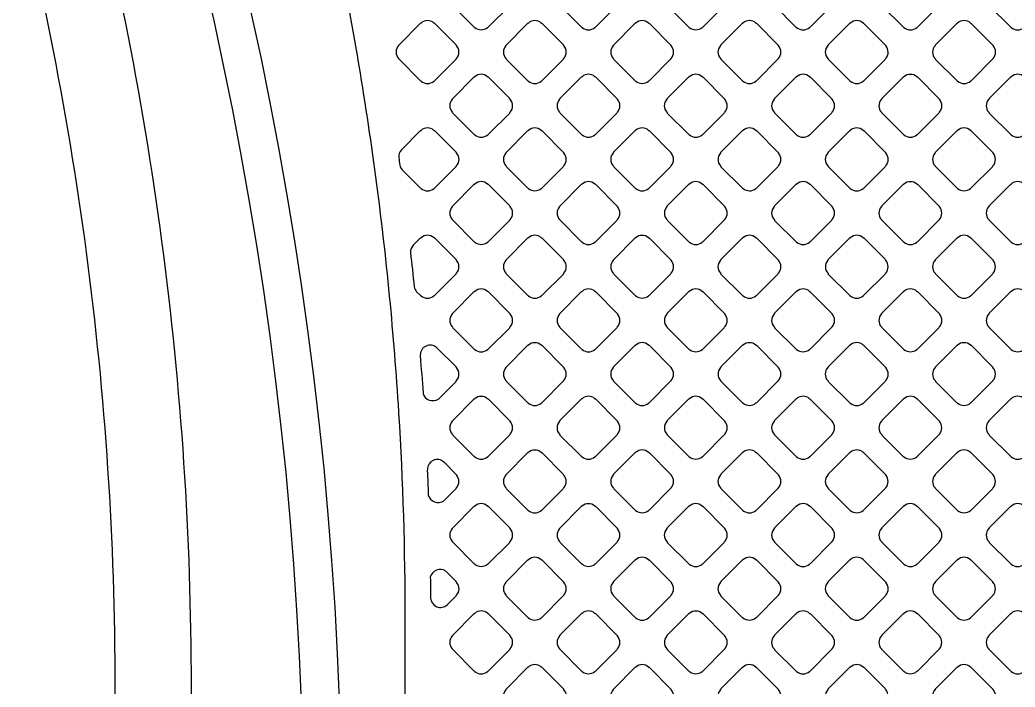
# Model space of a CAD drawing. Header units: millimetres. Extents: x 3440 to 3572, y 2 to 96.
# Drawn here: x 3537.651 to 3539.65, y 54.496 to 55.835 of the extents above; entities that cross this region are included whole.
import ezdxf

# ---------------------------------------------------------------- set-up
doc = ezdxf.new("R2010")
doc.units = ezdxf.units.MM
doc.header["$LTSCALE"] = 23.1
doc.layers.add('gbr-dxf', color=7, linetype='CONTINUOUS')

msp = doc.modelspace()

# ---------------------------------------------------------------- linework, layer by layer
at = {"layer": 'gbr-dxf', "linetype": 'Continuous'}
for points in [[(3536.1125, 59.5488, -0.195845), (3538.2974, 54.1886, -0.014149), (3538.2975, 54.1867), (3538.2975, 52.5046, -0.025288), (3538.2974, 52.5008, 0.157439), (3538.7057, 51.2409, 0.219385), (3538.8912, 51.1554, -0.014355), (3538.8932, 51.1553, -0.010806), (3538.9018, 51.1555, -0.414223), (3539.105, 50.9523, -0.414223), (3538.9018, 50.7491, -0.414223), (3538.6986, 50.9523, -0.043561), (3538.7016, 50.9874, -0.012185), (3538.7019, 50.989, 0.044234), (3538.7059, 51.0319, -0.010298), (3538.7059, 51.0331, 0.140494), (3538.6688, 51.1624, -0.004442), (3538.6456, 51.1939), (3538.6454, 51.1941, -0.158008), (3538.2212, 52.5031, -0.014071), (3538.2213, 52.505), (3538.2213, 54.1847, -0.014135), (3538.2212, 54.1867, 0.196009), (3536.0561, 59.4976, -0.019381)], [(3535.8692, 59.4082, -0.122231), (3537.758, 56.2724, -0.016533), (3537.7594, 56.2678, -0.065936), (3537.9944, 54.4986, -0.007748), (3537.9945, 54.4966), (3537.9945, 49.5441, -0.009724), (3537.9944, 49.5414, 0.160485), (3538.2132, 48.8825, 0.174527), (3538.416, 48.792, -0.014827), (3538.4203, 48.7915, -0.386382), (3538.604, 48.5892, -0.414223), (3538.4008, 48.386, -0.395614), (3538.198, 48.5763, 0.115459), (3538.1502, 48.7177, -0.01735), (3538.0952, 48.7857), (3538.0951, 48.786, -0.1621), (3537.842, 49.542, -0.007849), (3537.842, 49.544, -0.011836), (3537.8421, 49.5474), (3537.8421, 54.4946, -0.007677), (3537.842, 54.4966, 0.065927), (3537.6128, 56.2259, 0.12221), (3535.7631, 59.2987, -0.008815)], [(3538.4247, 54.3902), (3538.4247, 54.6293, -0.013354), (3538.4247, 54.6304, -0.02048), (3538.4247, 54.6323, 0.015383), (3538.4119, 55.0458, -0.02809), (3538.4117, 55.0485, 0.008636), (3538.3933, 55.2799), (3538.3933, 55.2805, 0.017931), (3538.3295, 55.7584, -0.02206), (3538.3291, 55.7605, 0.013535), (3538.2583, 56.1175)]]:
    msp.add_lwpolyline(points, format="xyb", dxfattribs=at)
for points in [[(3538.5189, 55.8658, -0.104392), (3538.5199, 55.864), (3538.5624, 55.8215, -0.100151), (3538.5641, 55.8205, 0.37981), (3538.5901, 55.8205, -0.095956), (3538.5918, 55.8214), (3538.6344, 55.864, -0.096332), (3538.6353, 55.8657, 0.379511), (3538.6353, 55.8916, -0.092052), (3538.6344, 55.8932), (3538.5917, 55.9359, -0.095759), (3538.59, 55.9369, 0.379206), (3538.5641, 55.9369, -0.096458), (3538.5624, 55.9359), (3538.5199, 55.8934, -0.096627), (3538.5189, 55.8917, 0.379731)], [(3538.7345, 55.8916, 0.37915), (3538.7345, 55.8657, -0.103926), (3538.7355, 55.8639), (3538.778, 55.8214, -0.099605), (3538.7797, 55.8204, 0.378307), (3538.8056, 55.8204, -0.095383), (3538.8073, 55.8214), (3538.8499, 55.864, -0.095895), (3538.8508, 55.8656, 0.378971), (3538.8508, 55.8915, -0.107954), (3538.8498, 55.8934), (3538.8073, 55.9359, -0.096212), (3538.8057, 55.9369, 0.379456), (3538.7797, 55.9369, -0.096614), (3538.7781, 55.9359), (3538.7355, 55.8933, -0.096539)], [(3538.9499, 55.8915, 0.379062), (3538.9499, 55.8656, -0.083636), (3538.9508, 55.8642), (3538.9936, 55.8215, -0.096558), (3538.9952, 55.8205, 0.379639), (3539.0212, 55.8205, -0.095956), (3539.0228, 55.8215), (3539.0654, 55.864, -0.096332), (3539.0664, 55.8657, 0.379511), (3539.0664, 55.8916, -0.096462), (3539.0654, 55.8933), (3539.0229, 55.9358, -0.100694), (3539.0211, 55.9368, 0.378441), (3538.9952, 55.9369, -0.095383), (3538.9936, 55.9359), (3538.9509, 55.8932, -0.095895)], [(3539.1655, 55.8916, 0.378406), (3539.1655, 55.8657, -0.09148), (3539.1664, 55.8641), (3539.2093, 55.8212, -0.087057), (3539.2108, 55.8203, 0.379163), (3539.2367, 55.8204, -0.095956), (3539.2383, 55.8213), (3539.281, 55.864, -0.096332), (3539.282, 55.8656, 0.379308), (3539.282, 55.8916, -0.087881), (3539.2811, 55.893), (3539.2382, 55.9359, -0.092456), (3539.2367, 55.9368, 0.379083), (3539.2107, 55.9369, -0.09601), (3539.2091, 55.9359), (3539.1664, 55.8932, -0.096099)], [(3539.3811, 55.8656, -0.103582), (3539.3821, 55.8639), (3539.4246, 55.8214, -0.100217), (3539.4263, 55.8204, 0.378417), (3539.4522, 55.8204, -0.096261), (3539.4539, 55.8213), (3539.4966, 55.864, -0.095394), (3539.4975, 55.8657, 0.379029), (3539.4975, 55.8916, -0.092418), (3539.4966, 55.8932), (3539.4539, 55.9358, -0.096857), (3539.4523, 55.9368, 0.379731), (3539.4263, 55.9368, -0.096458), (3539.4246, 55.9358), (3539.3821, 55.8932, -0.096627), (3539.3811, 55.8916, 0.379471)], [(3539.5966, 55.8916, 0.378563), (3539.5966, 55.8656, -0.099971), (3539.5976, 55.8639), (3539.6402, 55.8214, -0.096328), (3539.6418, 55.8204, 0.379422), (3539.6678, 55.8204, -0.096625), (3539.6694, 55.8214), (3539.712, 55.864, -0.096111), (3539.713, 55.8656, 0.37975), (3539.713, 55.8916, -0.096766), (3539.712, 55.8932), (3539.6695, 55.9358, -0.10077), (3539.6678, 55.9368, 0.379005), (3539.6418, 55.9368, -0.096507), (3539.6402, 55.9358), (3539.5976, 55.8932, -0.096206)], [(3538.4111, 55.758, -0.091581), (3538.4121, 55.7565), (3538.4549, 55.7136, -0.086954), (3538.4564, 55.7127, 0.379169), (3538.4824, 55.7127, -0.095956), (3538.484, 55.7137), (3538.5266, 55.7563, -0.096332), (3538.5276, 55.7579, 0.37981), (3538.5276, 55.7839, -0.087784), (3538.5267, 55.7854), (3538.4839, 55.8282, -0.092233), (3538.4823, 55.8291, 0.379731), (3538.4563, 55.8291, -0.096458), (3538.4547, 55.8282), (3538.4121, 55.7856, -0.096627), (3538.4112, 55.784, 0.379523)], [(3538.6267, 55.7839, 0.379249), (3538.6267, 55.7579, -0.104392), (3538.6278, 55.7561), (3538.6702, 55.7137, -0.09979), (3538.6719, 55.7127, 0.37896), (3538.6979, 55.7126, -0.094875), (3538.6995, 55.7136), (3538.7422, 55.7563, -0.095895), (3538.7431, 55.7579, 0.378599), (3538.7432, 55.7838, -0.091842), (3538.7422, 55.7854), (3538.6995, 55.8281, -0.096405), (3538.6978, 55.8291, 0.378884), (3538.6719, 55.8291, -0.096614), (3538.6703, 55.8281), (3538.6277, 55.7855, -0.096195)], [(3538.8423, 55.758, -0.107409), (3538.8433, 55.7561), (3538.8857, 55.7137, -0.103473), (3538.8875, 55.7127, 0.378847), (3538.9134, 55.7127, -0.096117), (3538.9151, 55.7137), (3538.9576, 55.7563, -0.095895), (3538.9586, 55.7579, 0.379201), (3538.9586, 55.7838, -0.104392), (3538.9575, 55.7856), (3538.9152, 55.8279, -0.107961), (3538.9134, 55.829, 0.378966), (3538.8874, 55.829, -0.096238), (3538.8858, 55.8281), (3538.8433, 55.7855, -0.096195), (3538.8423, 55.7839, 0.378648)], [(3539.0577, 55.7838, 0.379249), (3539.0577, 55.7579, -0.083328), (3539.0586, 55.7565), (3539.1014, 55.7136, -0.096332), (3539.103, 55.7127, 0.379423), (3539.129, 55.7126, -0.095866), (3539.1306, 55.7136), (3539.1733, 55.7563, -0.096099), (3539.1742, 55.7579, 0.378309), (3539.1742, 55.7838, -0.096618), (3539.1732, 55.7854), (3539.1306, 55.8281, -0.09997), (3539.1289, 55.8291, 0.378901), (3539.103, 55.8291, -0.096614), (3539.1013, 55.8281), (3539.0586, 55.7854, -0.096195)], [(3539.2733, 55.7579, -0.095378), (3539.2743, 55.7563), (3539.317, 55.7136, -0.091498), (3539.3185, 55.7126, 0.379038), (3539.3445, 55.7126, -0.095778), (3539.3461, 55.7136), (3539.3887, 55.7562, -0.095394), (3539.3897, 55.7578, 0.379029), (3539.3896, 55.7838, -0.100585), (3539.3886, 55.7855), (3539.346, 55.8281, -0.088202), (3539.3445, 55.829, 0.379762), (3539.3185, 55.829, -0.096225), (3539.3169, 55.8281), (3539.2743, 55.7855, -0.096527), (3539.2733, 55.7838, 0.378885)], [(3539.4888, 55.7837, 0.378755), (3539.4888, 55.7578, -0.092162), (3539.4897, 55.7562), (3539.5323, 55.7137, -0.103923), (3539.5341, 55.7126, 0.379201), (3539.56, 55.7127, -0.096625), (3539.5617, 55.7136), (3539.6043, 55.7563, -0.096111), (3539.6053, 55.7579, 0.379451), (3539.6053, 55.7839, -0.087916), (3539.6044, 55.7853), (3539.5616, 55.8281, -0.091508), (3539.56, 55.8291, 0.378391), (3539.5341, 55.8291, -0.096462), (3539.5325, 55.8281), (3539.4897, 55.7854, -0.096301)], [(3538.519, 55.6503, -0.09966), (3538.52, 55.6485), (3538.5626, 55.6059, -0.096036), (3538.5643, 55.6049, 0.378436), (3538.5902, 55.6049, -0.095424), (3538.5918, 55.6059), (3538.6344, 55.6485, -0.095796), (3538.6354, 55.6501, 0.378516), (3538.6354, 55.676, -0.095883), (3538.6344, 55.6776), (3538.5918, 55.7203, -0.099849), (3538.59, 55.7213, 0.379415), (3538.5641, 55.7213, -0.096766), (3538.5624, 55.7203), (3538.52, 55.6778, -0.096527), (3538.519, 55.6762, 0.378789)], [(3538.7345, 55.6501, -0.100003), (3538.7355, 55.6484), (3538.778, 55.6059, -0.096539), (3538.7797, 55.6049, 0.379033), (3538.8056, 55.6049, -0.09601), (3538.8072, 55.6059), (3538.8499, 55.6485, -0.095997), (3538.8509, 55.6502, 0.378309), (3538.8508, 55.6761, -0.09601), (3538.8499, 55.6777), (3538.8071, 55.7205, -0.082256), (3538.8057, 55.7214, 0.378398), (3538.7798, 55.7214, -0.095883), (3538.7782, 55.7204), (3538.7354, 55.6777, -0.095895), (3538.7345, 55.6761, 0.378576)], [(3538.9499, 55.6761, 0.378406), (3538.9499, 55.6502, -0.095383), (3538.9509, 55.6485), (3538.9935, 55.6059, -0.107104), (3538.9953, 55.6049, 0.37857), (3539.0212, 55.6049, -0.09601), (3539.0229, 55.6059), (3539.0655, 55.6484, -0.096328), (3539.0664, 55.6501, 0.379422), (3539.0664, 55.676, -0.10047), (3539.0654, 55.6778), (3539.0229, 55.7203, -0.10399), (3539.0211, 55.7213, 0.379471), (3538.9952, 55.7213, -0.09601), (3538.9935, 55.7203), (3538.9509, 55.6777, -0.096099)], [(3539.1655, 55.6501, -0.087715), (3539.1664, 55.6486), (3539.2093, 55.6057, -0.083373), (3539.2107, 55.6048, 0.378417), (3539.2366, 55.6048, -0.096261), (3539.2383, 55.6058), (3539.281, 55.6485, -0.095602), (3539.282, 55.6501, 0.37874), (3539.282, 55.6761, -0.092682), (3539.2811, 55.6776), (3539.2384, 55.7203, -0.09682), (3539.2367, 55.7213, 0.379206), (3539.2108, 55.7213, -0.096458), (3539.2091, 55.7203), (3539.1665, 55.6777, -0.096423), (3539.1655, 55.676, 0.379471)], [(3539.381, 55.6501, -0.087155), (3539.3819, 55.6486), (3539.4246, 55.6059, -0.099284), (3539.4263, 55.6049, 0.379169), (3539.4523, 55.6049, -0.095956), (3539.4539, 55.6059), (3539.4965, 55.6484, -0.096111), (3539.4975, 55.6501, 0.37975), (3539.4975, 55.676, -0.09253), (3539.4965, 55.6776), (3539.4539, 55.7203, -0.096527), (3539.4522, 55.7212, 0.379029), (3539.4263, 55.7212, -0.096117), (3539.4246, 55.7203), (3539.382, 55.6776, -0.095895), (3539.381, 55.676, 0.378777)], [(3539.5966, 55.6501, -0.096625), (3539.5975, 55.6484), (3539.6401, 55.6058, -0.092233), (3539.6417, 55.6049, 0.37981), (3539.6677, 55.6049, -0.095956), (3539.6693, 55.6059), (3539.712, 55.6486, -0.096332), (3539.713, 55.6502, 0.37981), (3539.713, 55.6762, -0.083317), (3539.7121, 55.6776), (3539.6693, 55.7204, -0.088202), (3539.6678, 55.7213, 0.379731), (3539.6419, 55.7213, -0.096458), (3539.6402, 55.7203), (3539.5976, 55.6777, -0.096627), (3539.5966, 55.676, 0.379731)], [(3538.4116, 55.5591, -0.000729), (3538.4137, 55.5439, 0.13004), (3538.4182, 55.5347), (3538.4549, 55.4981, -0.092398), (3538.4565, 55.4971, 0.37916), (3538.4824, 55.4971, -0.095612), (3538.484, 55.4981), (3538.5267, 55.5408, -0.095759), (3538.5277, 55.5424, 0.378598), (3538.5277, 55.5683, -0.100188), (3538.5267, 55.57), (3538.4841, 55.6126, -0.104123), (3538.4823, 55.6136, 0.379206), (3538.4564, 55.6136, -0.096458), (3538.4547, 55.6126), (3538.4169, 55.5747, 0.216117)], [(3538.6268, 55.5424, -0.100093), (3538.6278, 55.5407), (3538.6703, 55.4982, -0.095997), (3538.672, 55.4972, 0.37857), (3538.6979, 55.4972, -0.09601), (3538.6995, 55.4982), (3538.7421, 55.5407, -0.096092), (3538.7431, 55.5424, 0.379351), (3538.7431, 55.5683, -0.096225), (3538.7421, 55.57), (3538.6996, 55.6125, -0.100401), (3538.6978, 55.6135, 0.379088), (3538.6719, 55.6135, -0.096367), (3538.6703, 55.6125), (3538.6278, 55.57, -0.096195), (3538.6268, 55.5684, 0.378799)], [(3538.8422, 55.5684, 0.378939), (3538.8422, 55.5424, -0.103999), (3538.8433, 55.5406), (3538.8858, 55.4981, -0.100215), (3538.8875, 55.4971, 0.379201), (3538.9135, 55.4971, -0.095956), (3538.9151, 55.4981), (3538.9577, 55.5407, -0.096332), (3538.9587, 55.5423, 0.379511), (3538.9587, 55.5683, -0.092052), (3538.9577, 55.5698), (3538.915, 55.6126, -0.096405), (3538.9133, 55.6136, 0.378884), (3538.8874, 55.6136, -0.096614), (3538.8858, 55.6126), (3538.8432, 55.57, -0.096539)], [(3539.0578, 55.5423, -0.095649), (3539.0587, 55.5407), (3539.1012, 55.4982, -0.107649), (3539.1031, 55.4972, 0.378369), (3539.129, 55.4971, -0.095528), (3539.1306, 55.4981), (3539.1732, 55.5407, -0.095296), (3539.1742, 55.5423, 0.37902), (3539.1742, 55.5683, -0.100588), (3539.1732, 55.57), (3539.1307, 55.6124, -0.104063), (3539.1289, 55.6135, 0.379778), (3539.103, 55.6135, -0.096723), (3539.1013, 55.6125), (3539.0588, 55.5699, -0.096857), (3539.0578, 55.5683, 0.379523)], [(3539.2733, 55.5683, 0.378563), (3539.2733, 55.5424, -0.092061), (3539.2742, 55.5408), (3539.317, 55.498, -0.087865), (3539.3185, 55.4971, 0.379035), (3539.3444, 55.4971, -0.095778), (3539.3461, 55.498), (3539.3887, 55.5407, -0.095997), (3539.3897, 55.5423, 0.378309), (3539.3897, 55.5682, -0.104507), (3539.3887, 55.57), (3539.3461, 55.6126, -0.09273), (3539.3445, 55.6135, 0.378995), (3539.3186, 55.6136, -0.095968), (3539.3169, 55.6126), (3539.2742, 55.5699, -0.096206)], [(3539.4888, 55.5682, 0.378406), (3539.4888, 55.5423, -0.087248), (3539.4897, 55.5408), (3539.5323, 55.4982, -0.099284), (3539.534, 55.4972, 0.379163), (3539.56, 55.4972, -0.096625), (3539.5616, 55.4982), (3539.6042, 55.5407, -0.096111), (3539.6051, 55.5424, 0.379308), (3539.6052, 55.5683, -0.092315), (3539.6042, 55.5699), (3539.5616, 55.6125, -0.096527), (3539.56, 55.6135, 0.379083), (3539.534, 55.6135, -0.09601), (3539.5324, 55.6125), (3539.4897, 55.5698, -0.096099)], [(3538.519, 55.4346, -0.096238), (3538.52, 55.433), (3538.5626, 55.3903, -0.09197), (3538.5642, 55.3894, 0.379276), (3538.5901, 55.3894, -0.096225), (3538.5917, 55.3904), (3538.6344, 55.433, -0.096092), (3538.6354, 55.4347, 0.378825), (3538.6354, 55.4606, -0.100093), (3538.6344, 55.4623), (3538.5919, 55.5047, -0.103849), (3538.5901, 55.5058, 0.378441), (3538.5642, 55.5058, -0.095781), (3538.5626, 55.5048), (3538.52, 55.4622, -0.095895), (3538.519, 55.4605, 0.378576)], [(3538.7345, 55.4347, -0.095756), (3538.7355, 55.433), (3538.7782, 55.3903, -0.091416), (3538.7798, 55.3893, 0.378847), (3538.8057, 55.3894, -0.096117), (3538.8073, 55.3903), (3538.8499, 55.4329, -0.095796), (3538.8509, 55.4345, 0.378779), (3538.8509, 55.4605, -0.099971), (3538.8499, 55.4622), (3538.8071, 55.5049, -0.087865), (3538.8056, 55.5058, 0.37947), (3538.7797, 55.5058, -0.096723), (3538.778, 55.5048), (3538.7355, 55.4623, -0.096627), (3538.7345, 55.4606, 0.379523)], [(3538.95, 55.4346, -0.103582), (3538.9511, 55.4328), (3538.9935, 55.3903, -0.100217), (3538.9953, 55.3893, 0.378417), (3539.0212, 55.3894, -0.096261), (3539.0228, 55.3903), (3539.0654, 55.433, -0.095602), (3539.0664, 55.4346, 0.37874), (3539.0664, 55.4605, -0.091942), (3539.0655, 55.4621), (3539.0228, 55.5048, -0.096405), (3539.0212, 55.5057, 0.379206), (3538.9952, 55.5057, -0.096458), (3538.9936, 55.5047), (3538.951, 55.4622, -0.096627), (3538.9501, 55.4606, 0.379471)], [(3539.1655, 55.4346, -0.099313), (3539.1665, 55.4329), (3539.2091, 55.3903, -0.0952), (3539.2108, 55.3893, 0.379169), (3539.2367, 55.3893, -0.095956), (3539.2383, 55.3903), (3539.281, 55.4329, -0.096111), (3539.282, 55.4346, 0.379451), (3539.282, 55.4605, -0.096259), (3539.281, 55.4622), (3539.2384, 55.5048, -0.100215), (3539.2367, 55.5058, 0.378424), (3539.2108, 55.5058, -0.096025), (3539.2092, 55.5048), (3539.1665, 55.4622, -0.095895), (3539.1655, 55.4605, 0.378777)], [(3539.381, 55.4345, -0.083317), (3539.3819, 55.4331), (3539.4246, 55.3904, -0.096111), (3539.4262, 55.3894, 0.37981), (3539.4522, 55.3894, -0.095956), (3539.4539, 55.3904), (3539.4964, 55.433, -0.096332), (3539.4974, 55.4346, 0.379511), (3539.4974, 55.4606, -0.096949), (3539.4964, 55.4622), (3539.4539, 55.5047, -0.100721), (3539.4522, 55.5057, 0.379206), (3539.4263, 55.5057, -0.096458), (3539.4246, 55.5047), (3539.382, 55.4621, -0.096627), (3539.381, 55.4605, 0.379731)], [(3539.5965, 55.4346, -0.091685), (3539.5974, 55.4331), (3539.6403, 55.3902, -0.086836), (3539.6418, 55.3893, 0.379169), (3539.6677, 55.3893, -0.095956), (3539.6694, 55.3903), (3539.712, 55.4329, -0.096332), (3539.713, 55.4346, 0.37981), (3539.713, 55.4606, -0.088442), (3539.7121, 55.462), (3539.6693, 55.5048, -0.092898), (3539.6677, 55.5058, 0.379731), (3539.6417, 55.5058, -0.096458), (3539.6401, 55.5048), (3539.5975, 55.4622, -0.096627), (3539.5965, 55.4606, 0.379523)], [(3538.4352, 55.3686, -0.002601), (3538.4425, 55.2994, 0.139145), (3538.4474, 55.2897), (3538.4474, 55.2897), (3538.4546, 55.2825, -0.096527), (3538.4563, 55.2815, 0.378732), (3538.4822, 55.2815, -0.095528), (3538.4838, 55.2825), (3538.5266, 55.3253, -0.095602), (3538.5276, 55.3269, 0.37904), (3538.5276, 55.3528, -0.095866), (3538.5266, 55.3545), (3538.4841, 55.397, -0.100318), (3538.4824, 55.398, 0.378532), (3538.4565, 55.398, -0.095778), (3538.4548, 55.397), (3538.4406, 55.3828), (3538.4406, 55.3828, 0.196292)], [(3538.6267, 55.3269, -0.096625), (3538.6277, 55.3252), (3538.6704, 55.2825, -0.092072), (3538.672, 55.2816, 0.379451), (3538.6979, 55.2816, -0.096117), (3538.6996, 55.2826), (3538.7422, 55.3252, -0.095895), (3538.7432, 55.3268, 0.379058), (3538.7432, 55.3528, -0.100514), (3538.7422, 55.3545), (3538.6996, 55.397, -0.103421), (3538.6978, 55.3981, 0.379211), (3538.6719, 55.398, -0.096458), (3538.6702, 55.3971), (3538.6277, 55.3545, -0.096627), (3538.6267, 55.3529, 0.379731)], [(3538.8423, 55.3269, -0.099825), (3538.8433, 55.3252), (3538.8859, 55.2826, -0.096227), (3538.8875, 55.2817, 0.37899), (3538.9134, 55.2816, -0.095866), (3538.9151, 55.2826), (3538.9577, 55.3252, -0.096036), (3538.9586, 55.3268, 0.379029), (3538.9586, 55.3528, -0.096625), (3538.9576, 55.3544), (3538.9151, 55.3969, -0.100151), (3538.9134, 55.3979, 0.379731), (3538.8874, 55.3979, -0.096458), (3538.8858, 55.3969), (3538.8433, 55.3545, -0.096627), (3538.8423, 55.3528, 0.379523)], [(3539.0577, 55.3527, 0.378755), (3539.0577, 55.3268, -0.092162), (3539.0587, 55.3252), (3539.1013, 55.2826, -0.103673), (3539.1031, 55.2816, 0.378867), (3539.129, 55.2816, -0.096117), (3539.1306, 55.2826), (3539.1733, 55.3252, -0.095997), (3539.1742, 55.3269, 0.378309), (3539.1742, 55.3528, -0.087881), (3539.1733, 55.3542), (3539.1305, 55.3971, -0.092289), (3539.1289, 55.398, 0.378995), (3539.103, 55.398, -0.095968), (3539.1014, 55.397), (3539.0587, 55.3544, -0.095987)], [(3539.2733, 55.3527, 0.378406), (3539.2733, 55.3269, -0.103595), (3539.2743, 55.3251), (3539.3168, 55.2826, -0.099246), (3539.3185, 55.2816, 0.378841), (3539.3444, 55.2816, -0.096117), (3539.346, 55.2826), (3539.3886, 55.3252, -0.095895), (3539.3896, 55.3268, 0.379201), (3539.3896, 55.3528, -0.108153), (3539.3885, 55.3547), (3539.3462, 55.397, -0.096111), (3539.3445, 55.398, 0.379471), (3539.3186, 55.398, -0.09601), (3539.3169, 55.397), (3539.2743, 55.3544, -0.096099)], [(3539.4887, 55.3528, 0.379249), (3539.4887, 55.3268, -0.083317), (3539.4896, 55.3254), (3539.5324, 55.2826, -0.096111), (3539.5341, 55.2816, 0.37975), (3539.56, 55.2816, -0.096265), (3539.5617, 55.2826), (3539.6043, 55.3252, -0.096092), (3539.6052, 55.3268, 0.378825), (3539.6052, 55.3527, -0.096707), (3539.6043, 55.3544), (3539.5616, 55.397, -0.100721), (3539.5599, 55.398, 0.378884), (3539.534, 55.398, -0.096614), (3539.5323, 55.3971), (3539.4897, 55.3544, -0.096195)], [(3538.5189, 55.2191, -0.107964), (3538.5199, 55.2172), (3538.5624, 55.1748, -0.103923), (3538.5642, 55.1737, 0.378747), (3538.5901, 55.1737, -0.09601), (3538.5917, 55.1747), (3538.6344, 55.2174, -0.096227), (3538.6354, 55.219, 0.379422), (3538.6354, 55.245, -0.10451), (3538.6343, 55.2468), (3538.5919, 55.2892, -0.107961), (3538.5901, 55.2902, 0.379731), (3538.5641, 55.2902, -0.096458), (3538.5624, 55.2892), (3538.5199, 55.2467, -0.096627), (3538.5189, 55.245, 0.3795)], [(3538.7345, 55.245, 0.37891), (3538.7345, 55.2191, -0.092061), (3538.7354, 55.2175), (3538.7782, 55.1747, -0.088103), (3538.7797, 55.1738, 0.378417), (3538.8056, 55.1738, -0.096261), (3538.8072, 55.1748), (3538.8499, 55.2174, -0.095935), (3538.8509, 55.2191, 0.3788), (3538.8509, 55.245, -0.10407), (3538.8499, 55.2468), (3538.8073, 55.2894, -0.091631), (3538.8057, 55.2903, 0.378901), (3538.7798, 55.2903, -0.096614), (3538.7782, 55.2893), (3538.7355, 55.2466, -0.095895)], [(3538.95, 55.2191, -0.087248), (3538.9509, 55.2176), (3538.9936, 55.1749, -0.099246), (3538.9953, 55.1739, 0.379169), (3539.0213, 55.1739, -0.096625), (3539.0229, 55.1749), (3539.0654, 55.2174, -0.096332), (3539.0664, 55.219, 0.37975), (3539.0664, 55.245, -0.092139), (3539.0655, 55.2466), (3539.0228, 55.2893, -0.096328), (3539.0211, 55.2902, 0.379029), (3538.9952, 55.2902, -0.09601), (3538.9936, 55.2893), (3538.951, 55.2467, -0.095991), (3538.95, 55.245, 0.378777)], [(3539.1655, 55.219, -0.096625), (3539.1665, 55.2174), (3539.2091, 55.1748, -0.092233), (3539.2107, 55.1739, 0.37981), (3539.2366, 55.1739, -0.095956), (3539.2383, 55.1748), (3539.2809, 55.2175, -0.096332), (3539.2819, 55.2191, 0.379511), (3539.2819, 55.2451, -0.083569), (3539.281, 55.2465), (3539.2382, 55.2893, -0.088007), (3539.2367, 55.2903, 0.379206), (3539.2108, 55.2902, -0.096458), (3539.2091, 55.2893), (3539.1665, 55.2466, -0.096627), (3539.1655, 55.245, 0.379731)], [(3539.3809, 55.245, 0.378406), (3539.381, 55.2191, -0.095383), (3539.3819, 55.2175), (3539.4245, 55.1749, -0.107166), (3539.4264, 55.1739, 0.378841), (3539.4523, 55.1739, -0.096117), (3539.4539, 55.1748), (3539.4965, 55.2174, -0.095895), (3539.4975, 55.2191, 0.379201), (3539.4975, 55.245, -0.10047), (3539.4964, 55.2467), (3539.454, 55.2892, -0.10399), (3539.4522, 55.2903, 0.379471), (3539.4262, 55.2903, -0.09601), (3539.4246, 55.2893), (3539.3819, 55.2466, -0.096099)], [(3539.5966, 55.219, -0.092348), (3539.5975, 55.2175), (3539.6402, 55.1748, -0.088202), (3539.6417, 55.1739, 0.37981), (3539.6677, 55.1739, -0.095956), (3539.6693, 55.1749), (3539.7119, 55.2174, -0.096332), (3539.7129, 55.2191, 0.379511), (3539.7129, 55.245, -0.104371), (3539.7118, 55.2468), (3539.6693, 55.2893, -0.092228), (3539.6678, 55.2903, 0.379206), (3539.6418, 55.2902, -0.096458), (3539.6402, 55.2893), (3539.5976, 55.2467, -0.096627), (3539.5966, 55.245, 0.379731)], [(3538.4547, 55.1613, -0.002838), (3538.4603, 55.0855, 0.505692), (3538.4911, 55.0741), (3538.5266, 55.1096, -0.095916), (3538.5276, 55.1112, 0.379639), (3538.5276, 55.1372, -0.083317), (3538.5267, 55.1386), (3538.4883, 55.177, -0.021133), (3538.4879, 55.1773, 0.652816), (3538.4548, 55.1621, -0.029358)], [(3538.6267, 55.1372, 0.37891), (3538.6267, 55.1113, -0.107311), (3538.6277, 55.1094), (3538.6701, 55.067, -0.104102), (3538.6719, 55.066, 0.378417), (3538.6978, 55.066, -0.096261), (3538.6994, 55.067), (3538.7421, 55.1097, -0.096036), (3538.7431, 55.1113, 0.378707), (3538.7431, 55.1373, -0.104473), (3538.7421, 55.139), (3538.6997, 55.1814, -0.10739), (3538.6979, 55.1824, 0.378939), (3538.6719, 55.1824, -0.096259), (3538.6703, 55.1814), (3538.6277, 55.1388, -0.096227)], [(3538.8422, 55.1373, 0.378563), (3538.8422, 55.1114, -0.09601), (3538.8432, 55.1097), (3538.8859, 55.067, -0.092398), (3538.8875, 55.0661, 0.379191), (3538.9134, 55.0661, -0.096117), (3538.9151, 55.067), (3538.9577, 55.1097, -0.095895), (3538.9587, 55.1113, 0.378934), (3538.9587, 55.1372, -0.099971), (3538.9577, 55.139), (3538.9152, 55.1815, -0.104191), (3538.9134, 55.1825, 0.379039), (3538.8875, 55.1825, -0.096507), (3538.8858, 55.1815), (3538.8432, 55.1389, -0.096206)], [(3539.0577, 55.1372, 0.378406), (3539.0578, 55.1113, -0.087852), (3539.0587, 55.1098), (3539.1013, 55.0672, -0.099645), (3539.103, 55.0662, 0.379163), (3539.129, 55.0662, -0.096475), (3539.1306, 55.0672), (3539.1731, 55.1097, -0.096627), (3539.1741, 55.1113, 0.379308), (3539.1741, 55.1373, -0.092052), (3539.1732, 55.1389), (3539.1306, 55.1815, -0.096328), (3539.1289, 55.1824, 0.379083), (3539.103, 55.1824, -0.095862), (3539.1014, 55.1815), (3539.0587, 55.1388, -0.096197)], [(3539.2732, 55.1373, 0.378939), (3539.2732, 55.1114, -0.100082), (3539.2742, 55.1096), (3539.3169, 55.067, -0.095796), (3539.3185, 55.066, 0.37889), (3539.3444, 55.066, -0.096117), (3539.3461, 55.067), (3539.3887, 55.1096, -0.095895), (3539.3897, 55.1113, 0.379058), (3539.3897, 55.1372, -0.096814), (3539.3887, 55.1389), (3539.3458, 55.1817, -0.082941), (3539.3444, 55.1826, 0.378901), (3539.3185, 55.1826, -0.096614), (3539.3169, 55.1816), (3539.2742, 55.1389, -0.096539)], [(3539.4888, 55.1113, -0.095506), (3539.4898, 55.1096), (3539.5322, 55.0672, -0.106754), (3539.534, 55.0661, 0.379169), (3539.56, 55.0662, -0.095956), (3539.5616, 55.0672), (3539.6042, 55.1097, -0.096332), (3539.6051, 55.1113, 0.37981), (3539.6051, 55.1373, -0.10047), (3539.6041, 55.139), (3539.5618, 55.1814, -0.10399), (3539.56, 55.1824, 0.379731), (3539.534, 55.1824, -0.096458), (3539.5324, 55.1814), (3539.4898, 55.1389, -0.096627), (3539.4888, 55.1372, 0.379523)], [(3538.519, 55.0036, -0.103582), (3538.52, 55.0018), (3538.5625, 54.9593, -0.100114), (3538.5642, 54.9583, 0.378417), (3538.5901, 54.9583, -0.096261), (3538.5917, 54.9593), (3538.6343, 55.0019, -0.095394), (3538.6353, 55.0035, 0.379029), (3538.6352, 55.0295, -0.09253), (3538.6343, 55.031), (3538.5917, 55.0736, -0.096423), (3538.5901, 55.0746, 0.379731), (3538.5641, 55.0746, -0.096458), (3538.5624, 55.0736), (3538.52, 55.0312, -0.096627), (3538.519, 55.0295, 0.379471)], [(3538.7344, 55.0294, 0.378755), (3538.7344, 55.0035, -0.103999), (3538.7354, 55.0017), (3538.7779, 54.9592, -0.100073), (3538.7797, 54.9582, 0.379201), (3538.8056, 54.9582, -0.096625), (3538.8072, 54.9592), (3538.8499, 55.0018, -0.096111), (3538.8508, 55.0035, 0.379451), (3538.8509, 55.0294, -0.1082), (3538.8498, 55.0313), (3538.8073, 55.0738, -0.095997), (3538.8056, 55.0748, 0.378391), (3538.7797, 55.0748, -0.096462), (3538.7781, 55.0738), (3538.7354, 55.0311, -0.096301)], [(3538.95, 55.0035, -0.083317), (3538.9509, 55.0021), (3538.9936, 54.9594, -0.096111), (3538.9952, 54.9584, 0.37981), (3539.0212, 54.9584, -0.095956), (3539.0228, 54.9594), (3539.0654, 55.002, -0.096332), (3539.0664, 55.0036, 0.379511), (3539.0664, 55.0296, -0.096259), (3539.0654, 55.0312), (3539.0229, 55.0737, -0.09997), (3539.0212, 55.0747, 0.379206), (3538.9953, 55.0747, -0.096458), (3538.9936, 55.0737), (3538.951, 55.0311, -0.096627), (3538.95, 55.0294, 0.379731)], [(3539.1655, 55.0036, -0.09185), (3539.1664, 55.002), (3539.2093, 54.9592, -0.087396), (3539.2108, 54.9583, 0.378608), (3539.2367, 54.9583, -0.095778), (3539.2383, 54.9592), (3539.281, 55.0019, -0.095916), (3539.282, 55.0036, 0.378952), (3539.282, 55.0295, -0.087715), (3539.2811, 55.031), (3539.2382, 55.0738, -0.092398), (3539.2367, 55.0748, 0.37947), (3539.2107, 55.0748, -0.096723), (3539.209, 55.0738), (3539.1665, 55.0312, -0.096627), (3539.1655, 55.0296, 0.379523)], [(3539.381, 55.0294, 0.379249), (3539.381, 55.0035, -0.092348), (3539.382, 55.0019), (3539.4244, 54.9594, -0.10399), (3539.4262, 54.9584, 0.37975), (3539.4522, 54.9584, -0.096265), (3539.4538, 54.9594), (3539.4964, 55.002, -0.096092), (3539.4974, 55.0036, 0.378825), (3539.4974, 55.0295, -0.087881), (3539.4965, 55.031), (3539.4538, 55.0738, -0.092228), (3539.4522, 55.0747, 0.378884), (3539.4263, 55.0747, -0.096614), (3539.4246, 55.0737), (3539.382, 55.0311, -0.096195)], [(3539.5965, 55.0036, -0.099534), (3539.5975, 55.0019), (3539.6402, 54.9592, -0.0952), (3539.6418, 54.9582, 0.379169), (3539.6677, 54.9583, -0.095956), (3539.6694, 54.9593), (3539.712, 55.0019, -0.096332), (3539.713, 55.0035, 0.37981), (3539.713, 55.0295, -0.096625), (3539.712, 55.0312), (3539.6694, 55.0738, -0.100151), (3539.6677, 55.0748, 0.379731), (3539.6417, 55.0748, -0.096458), (3539.6401, 55.0738), (3539.5975, 55.0312, -0.096627), (3539.5965, 55.0295, 0.379523)], [(3538.6267, 54.9218, 0.379211), (3538.6267, 54.8958, -0.104392), (3538.6278, 54.894), (3538.6702, 54.8516, -0.100151), (3538.672, 54.8506, 0.379308), (3538.6979, 54.8505, -0.09601), (3538.6995, 54.8515), (3538.7421, 54.894, -0.096227), (3538.7431, 54.8957, 0.379035), (3538.7431, 54.9216, -0.092061), (3538.7421, 54.9232), (3538.6994, 54.9659, -0.096099), (3538.6977, 54.9669, 0.378406), (3538.6718, 54.9669, -0.095862), (3538.6702, 54.9659), (3538.6277, 54.9234, -0.095997)], [(3538.8422, 54.8957, -0.108153), (3538.8433, 54.8939), (3538.8856, 54.8516, -0.10399), (3538.8874, 54.8506, 0.37981), (3538.9133, 54.8506, -0.095956), (3538.915, 54.8515), (3538.9576, 54.8942, -0.096332), (3538.9586, 54.8958, 0.37981), (3538.9586, 54.9218, -0.104392), (3538.9575, 54.9236), (3538.9153, 54.9658, -0.107961), (3538.9134, 54.9669, 0.379731), (3538.8874, 54.9669, -0.096458), (3538.8858, 54.9659), (3538.8432, 54.9233, -0.096627), (3538.8422, 54.9217, 0.379731)], [(3539.0577, 54.9217, 0.379249), (3539.0577, 54.8958, -0.083317), (3539.0586, 54.8944), (3539.1014, 54.8516, -0.096111), (3539.103, 54.8506, 0.37975), (3539.129, 54.8506, -0.096265), (3539.1306, 54.8516), (3539.1732, 54.8942, -0.096092), (3539.1742, 54.8958, 0.378825), (3539.1742, 54.9217, -0.09601), (3539.1733, 54.9234), (3539.1306, 54.966, -0.09997), (3539.1289, 54.967, 0.378884), (3539.103, 54.967, -0.096614), (3539.1013, 54.966), (3539.0586, 54.9234, -0.096195)], [(3539.2733, 54.8958, -0.096265), (3539.2743, 54.8942), (3539.3169, 54.8515, -0.091683), (3539.3185, 54.8506, 0.378608), (3539.3444, 54.8506, -0.095778), (3539.346, 54.8516), (3539.3886, 54.8942, -0.095916), (3539.3896, 54.8958, 0.378952), (3539.3896, 54.9217, -0.099971), (3539.3886, 54.9234), (3539.346, 54.9661, -0.088207), (3539.3445, 54.967, 0.37947), (3539.3185, 54.967, -0.096458), (3539.3169, 54.966), (3539.2743, 54.9234, -0.096627), (3539.2733, 54.9218, 0.379523)], [(3539.4887, 54.8958, -0.092348), (3539.4897, 54.8942), (3539.5323, 54.8516, -0.104311), (3539.5341, 54.8506, 0.37975), (3539.56, 54.8506, -0.09572), (3539.5617, 54.8516), (3539.6043, 54.8941, -0.096227), (3539.6052, 54.8958, 0.378837), (3539.6052, 54.9217, -0.087946), (3539.6043, 54.9232), (3539.5615, 54.9661, -0.091683), (3539.5599, 54.967, 0.379211), (3539.534, 54.967, -0.096458), (3539.5323, 54.966), (3539.4897, 54.9234, -0.096627), (3539.4887, 54.9217, 0.379731)], [(3538.4689, 54.9309, -0.001863), (3538.4709, 54.8818, 0.525368), (3538.5022, 54.8698), (3538.5266, 54.8942, -0.095701), (3538.5275, 54.8958, 0.379029), (3538.5275, 54.9217, -0.100399), (3538.5265, 54.9235), (3538.5036, 54.9464, -0.03308), (3538.5019, 54.9477, 0.640941), (3538.4691, 54.9333, -0.037916)], [(3538.519, 54.7882, -0.099313), (3538.52, 54.7865), (3538.5627, 54.7438, -0.0953), (3538.5643, 54.7428, 0.379163), (3538.5902, 54.7429, -0.095956), (3538.5919, 54.7438), (3538.6344, 54.7863, -0.096332), (3538.6354, 54.788, 0.379423), (3538.6354, 54.8139, -0.095866), (3538.6344, 54.8156), (3538.5917, 54.8582, -0.099909), (3538.59, 54.8592, 0.378537), (3538.5641, 54.8592, -0.096507), (3538.5625, 54.8582), (3538.52, 54.8157, -0.096227), (3538.519, 54.8141, 0.3788)], [(3538.7345, 54.788, -0.104392), (3538.7356, 54.7862), (3538.7779, 54.7439, -0.100151), (3538.7797, 54.7429, 0.379308), (3538.8056, 54.7428, -0.09601), (3538.8072, 54.7438), (3538.8498, 54.7864, -0.096227), (3538.8508, 54.788, 0.378952), (3538.8508, 54.8139, -0.092052), (3538.8498, 54.8155), (3538.8072, 54.8581, -0.096527), (3538.8056, 54.8591, 0.37947), (3538.7796, 54.8591, -0.096458), (3538.778, 54.8581), (3538.7355, 54.8156, -0.096627), (3538.7345, 54.814, 0.379731)], [(3538.9499, 54.788, -0.096625), (3538.9508, 54.7863), (3538.9933, 54.7438, -0.107961), (3538.9952, 54.7428, 0.37981), (3539.0212, 54.7428, -0.095956), (3539.0228, 54.7437), (3539.0654, 54.7864, -0.096332), (3539.0664, 54.788, 0.37981), (3539.0664, 54.814, -0.10047), (3539.0654, 54.8157), (3539.0229, 54.8582, -0.10399), (3539.0211, 54.8592, 0.379731), (3538.9952, 54.8592, -0.096458), (3538.9935, 54.8582), (3538.9508, 54.8156, -0.096627), (3538.9499, 54.8139, 0.379731)], [(3539.1655, 54.788, -0.087784), (3539.1664, 54.7865), (3539.2093, 54.7437, -0.083651), (3539.2107, 54.7428, 0.37975), (3539.2366, 54.7428, -0.096265), (3539.2383, 54.7438), (3539.281, 54.7865, -0.096227), (3539.2819, 54.7881, 0.378837), (3539.2819, 54.8141, -0.091376), (3539.281, 54.8156), (3539.2384, 54.8583, -0.0953), (3539.2367, 54.8592, 0.379211), (3539.2108, 54.8592, -0.096458), (3539.2091, 54.8582), (3539.1665, 54.8156, -0.096627), (3539.1655, 54.8139, 0.379731)], [(3539.381, 54.788, -0.087254), (3539.3819, 54.7866), (3539.4246, 54.7438, -0.099605), (3539.4264, 54.7428, 0.378608), (3539.4523, 54.7428, -0.095778), (3539.4539, 54.7438), (3539.4965, 54.7864, -0.095916), (3539.4975, 54.788, 0.378952), (3539.4975, 54.8139, -0.092061), (3539.4965, 54.8155), (3539.4538, 54.8583, -0.096328), (3539.4521, 54.8592, 0.37947), (3539.4262, 54.8592, -0.096475), (3539.4245, 54.8582), (3539.382, 54.8157, -0.096627), (3539.381, 54.814, 0.379523)], [(3539.5966, 54.788, -0.100399), (3539.5976, 54.7863), (3539.6401, 54.7438, -0.096627), (3539.6417, 54.7428, 0.37981), (3539.6677, 54.7428, -0.096625), (3539.6693, 54.7438), (3539.7119, 54.7864, -0.096332), (3539.7129, 54.788, 0.379511), (3539.7129, 54.814, -0.096117), (3539.7119, 54.8156), (3539.6692, 54.8584, -0.083081), (3539.6678, 54.8592, 0.379206), (3539.6418, 54.8592, -0.096458), (3539.6402, 54.8582), (3539.5976, 54.8156, -0.096857), (3539.5966, 54.814, 0.379731)], [(3538.6268, 54.6804, -0.09966), (3538.6278, 54.6786), (3538.6703, 54.6361, -0.095701), (3538.672, 54.6351, 0.378847), (3538.6979, 54.6351, -0.096117), (3538.6995, 54.6361), (3538.7421, 54.6787, -0.095895), (3538.7431, 54.6803, 0.379201), (3538.743, 54.7062, -0.096625), (3538.7421, 54.7079), (3538.6996, 54.7504, -0.100151), (3538.6979, 54.7514, 0.379762), (3538.6719, 54.7514, -0.096225), (3538.6703, 54.7504), (3538.6278, 54.7079, -0.096527), (3538.6268, 54.7063, 0.378789)], [(3538.8422, 54.7063, 0.379249), (3538.8422, 54.6803, -0.104392), (3538.8433, 54.6785), (3538.8858, 54.636, -0.100151), (3538.8875, 54.635, 0.379308), (3538.9134, 54.635, -0.09601), (3538.9151, 54.636), (3538.9576, 54.6785, -0.096227), (3538.9586, 54.6802, 0.379422), (3538.9586, 54.7061, -0.09253), (3538.9576, 54.7077), (3538.9149, 54.7504, -0.096627), (3538.9133, 54.7514, 0.3795), (3538.8873, 54.7514, -0.096614), (3538.8857, 54.7504), (3538.8432, 54.7079, -0.096195)], [(3539.0577, 54.6801, -0.096625), (3539.0587, 54.6785), (3539.101, 54.6361, -0.107961), (3539.1029, 54.6351, 0.37981), (3539.1289, 54.6351, -0.095956), (3539.1305, 54.636), (3539.1731, 54.6787, -0.096332), (3539.1741, 54.6803, 0.37981), (3539.1741, 54.7063, -0.10047), (3539.1731, 54.708), (3539.1307, 54.7504, -0.10399), (3539.1289, 54.7514, 0.379731), (3539.103, 54.7514, -0.096458), (3539.1013, 54.7504), (3539.0587, 54.7077, -0.096627), (3539.0577, 54.7061, 0.379731)], [(3539.2733, 54.6803, -0.092348), (3539.2742, 54.6787), (3539.317, 54.6359, -0.088202), (3539.3185, 54.635, 0.37975), (3539.3445, 54.635, -0.096265), (3539.3461, 54.636), (3539.3887, 54.6786, -0.096227), (3539.3897, 54.6802, 0.378837), (3539.3897, 54.7061, -0.103696), (3539.3887, 54.7079), (3539.346, 54.7506, -0.091025), (3539.3444, 54.7516, 0.379211), (3539.3185, 54.7515, -0.096458), (3539.3169, 54.7505), (3539.2742, 54.7079, -0.096627), (3539.2733, 54.7063, 0.379731)], [(3539.4888, 54.6802, -0.087284), (3539.4897, 54.6788), (3539.5323, 54.6361, -0.099645), (3539.534, 54.6351, 0.379163), (3539.56, 54.6351, -0.096625), (3539.5616, 54.6361), (3539.6042, 54.6787, -0.096111), (3539.6051, 54.6803, 0.37981), (3539.6051, 54.7063, -0.09253), (3539.6042, 54.7078), (3539.5616, 54.7504, -0.096627), (3539.56, 54.7514, 0.379762), (3539.534, 54.7514, -0.096766), (3539.5324, 54.7504), (3539.4898, 54.7078, -0.096527), (3539.4888, 54.7062, 0.378885)], [(3538.475, 54.7163, -0.001598), (3538.4754, 54.6746), (3538.4754, 54.6743, 0.622901), (3538.5087, 54.6607), (3538.5089, 54.6609), (3538.5267, 54.6787, -0.095997), (3538.5277, 54.6803, 0.378712), (3538.5277, 54.7062, -0.100082), (3538.5267, 54.7079), (3538.5059, 54.7288, 0.507633)], [(3538.519, 54.5725, -0.096625), (3538.52, 54.5709), (3538.5626, 54.5283, -0.092233), (3538.5641, 54.5273, 0.37981), (3538.5901, 54.5273, -0.095956), (3538.5918, 54.5283), (3538.6344, 54.5709, -0.096332), (3538.6353, 54.5726, 0.379511), (3538.6354, 54.5985, -0.100588), (3538.6344, 54.6003), (3538.5919, 54.6427, -0.103849), (3538.5902, 54.6437, 0.379206), (3538.5642, 54.6437, -0.096458), (3538.5626, 54.6427), (3538.52, 54.6001, -0.096627), (3538.519, 54.5985, 0.379731)], [(3538.7345, 54.5985, 0.378406), (3538.7345, 54.5726, -0.09601), (3538.7355, 54.571), (3538.7782, 54.5282, -0.091683), (3538.7798, 54.5273, 0.378841), (3538.8057, 54.5273, -0.096117), (3538.8073, 54.5283), (3538.8499, 54.5708, -0.095895), (3538.8509, 54.5725, 0.379201), (3538.8508, 54.5984, -0.10047), (3538.8498, 54.6001), (3538.8071, 54.6428, -0.088202), (3538.8057, 54.6437, 0.379471), (3538.7797, 54.6438, -0.09601), (3538.7781, 54.6428), (3538.7354, 54.6002, -0.096099)], [(3538.95, 54.5984, 0.379249), (3538.95, 54.5724, -0.092348), (3538.9509, 54.5709), (3538.9934, 54.5284, -0.10399), (3538.9952, 54.5274, 0.379308), (3539.0211, 54.5273, -0.09601), (3539.0228, 54.5283), (3539.0653, 54.5709, -0.096227), (3539.0663, 54.5725, 0.379422), (3539.0663, 54.5985, -0.088014), (3539.0654, 54.5999), (3539.0227, 54.6426, -0.092289), (3539.0211, 54.6436, 0.3795), (3538.9952, 54.6436, -0.096614), (3538.9935, 54.6426), (3538.9509, 54.6, -0.096195)], [(3539.1654, 54.5725, -0.10047), (3539.1664, 54.5707), (3539.209, 54.5281, -0.096111), (3539.2107, 54.5272, 0.37981), (3539.2366, 54.5272, -0.095956), (3539.2383, 54.5281), (3539.281, 54.5709, -0.096332), (3539.282, 54.5725, 0.37981), (3539.282, 54.5985, -0.096625), (3539.281, 54.6001), (3539.2384, 54.6427, -0.100151), (3539.2367, 54.6437, 0.379731), (3539.2107, 54.6437, -0.096458), (3539.209, 54.6427), (3539.1664, 54.6001, -0.096627), (3539.1654, 54.5984, 0.379731)], [(3539.381, 54.5724, -0.083317), (3539.3819, 54.571), (3539.4246, 54.5283, -0.096111), (3539.4262, 54.5274, 0.37981), (3539.4522, 54.5274, -0.095956), (3539.4539, 54.5283), (3539.4964, 54.5709, -0.096111), (3539.4974, 54.5726, 0.379511), (3539.4974, 54.5985, -0.096265), (3539.4964, 54.6002), (3539.4539, 54.6427, -0.099829), (3539.4522, 54.6437, 0.379206), (3539.4263, 54.6436, -0.096458), (3539.4246, 54.6427), (3539.382, 54.6001, -0.096627), (3539.381, 54.5984, 0.379731)], [(3539.5965, 54.5725, -0.09185), (3539.5975, 54.571), (3539.6403, 54.5281, -0.086956), (3539.6418, 54.5272, 0.379169), (3539.6677, 54.5272, -0.095956), (3539.6694, 54.5282), (3539.712, 54.5709, -0.096332), (3539.713, 54.5725, 0.37981), (3539.713, 54.5985, -0.087784), (3539.7121, 54.6), (3539.6693, 54.6428, -0.092233), (3539.6677, 54.6437, 0.379731), (3539.6417, 54.6437, -0.096458), (3539.6401, 54.6427), (3539.5975, 54.6002, -0.096627), (3539.5965, 54.5985, 0.379523)], [(3538.6267, 54.4908, 0.379249), (3538.6267, 54.4648, -0.096625), (3538.6277, 54.4632), (3538.6704, 54.4205, -0.092233), (3538.672, 54.4195, 0.379423), (3538.6979, 54.4195, -0.095506), (3538.6995, 54.4205), (3538.7422, 54.4632, -0.095997), (3538.7432, 54.4648, 0.378309), (3538.7432, 54.4907, -0.100093), (3538.7422, 54.4924), (3538.6996, 54.535, -0.103298), (3538.6978, 54.536, 0.378901), (3538.6719, 54.536, -0.096614), (3538.6703, 54.535), (3538.6277, 54.4924, -0.096195)], [(3538.8423, 54.4907, 0.378406), (3538.8423, 54.4648, -0.100093), (3538.8433, 54.4631), (3538.8859, 54.4206, -0.095686), (3538.8875, 54.4196, 0.378841), (3538.9134, 54.4196, -0.096117), (3538.9151, 54.4206), (3538.9576, 54.4631, -0.095895), (3538.9586, 54.4648, 0.379201), (3538.9586, 54.4907, -0.096625), (3538.9576, 54.4924), (3538.9151, 54.5348, -0.100151), (3538.9134, 54.5358, 0.379471), (3538.8875, 54.5359, -0.09601), (3538.8858, 54.5349), (3538.8433, 54.4924, -0.096099)], [(3539.0577, 54.4907, 0.379249), (3539.0577, 54.4647, -0.092348), (3539.0586, 54.4632), (3539.1012, 54.4206, -0.10399), (3539.103, 54.4195, 0.379308), (3539.129, 54.4195, -0.09601), (3539.1306, 54.4205), (3539.1732, 54.463, -0.096227), (3539.1741, 54.4647, 0.379422), (3539.1741, 54.4906, -0.088014), (3539.1732, 54.4921), (3539.1304, 54.5349, -0.092289), (3539.1288, 54.5359, 0.3795), (3539.1029, 54.5359, -0.096614), (3539.1012, 54.5349), (3539.0586, 54.4923, -0.096195)], [(3539.2733, 54.4647, -0.104392), (3539.2743, 54.4629), (3539.3166, 54.4205, -0.100476), (3539.3184, 54.4195, 0.37981), (3539.3443, 54.4195, -0.096625), (3539.346, 54.4205), (3539.3886, 54.4631, -0.096111), (3539.3896, 54.4647, 0.37981), (3539.3896, 54.4907, -0.108195), (3539.3885, 54.4926), (3539.3462, 54.5349, -0.096423), (3539.3445, 54.5359, 0.379731), (3539.3185, 54.5359, -0.096458), (3539.3169, 54.5349), (3539.2742, 54.4923, -0.096627), (3539.2733, 54.4906, 0.379731)], [(3539.4887, 54.4648, -0.083636), (3539.4896, 54.4634), (3539.5324, 54.4205, -0.095895), (3539.5341, 54.4195, 0.378867), (3539.56, 54.4195, -0.09601), (3539.5617, 54.4205), (3539.6043, 54.4631, -0.096099), (3539.6053, 54.4648, 0.378309), (3539.6053, 54.4907, -0.095487), (3539.6043, 54.4923), (3539.5616, 54.535, -0.099246), (3539.5599, 54.536, 0.379211), (3539.534, 54.5359, -0.096458), (3539.5323, 54.535), (3539.4897, 54.4924, -0.096857), (3539.4887, 54.4907, 0.3795)]]:
    msp.add_lwpolyline(points, format="xyb", close=True, dxfattribs=at)

doc.saveas('drawing.dxf')
